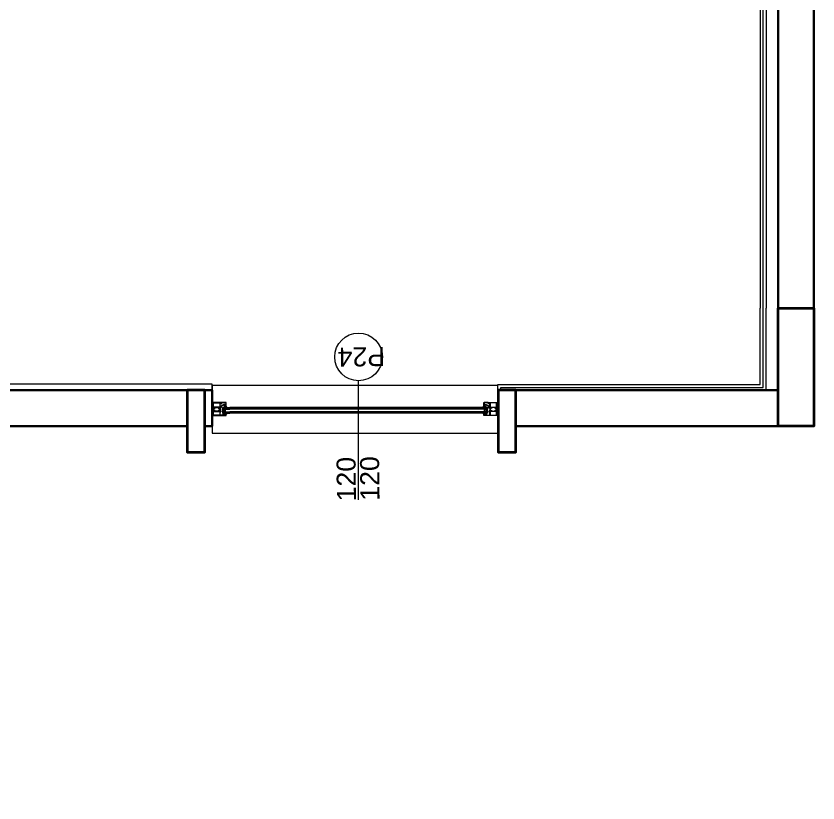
# Model space of a CAD drawing. Header units: centimetres. Extents: x 118932 to 154602, y -32682 to -23521.
# Drawn here: x 140958.4 to 141294.9, y -27236 to -26906 of the extents above; entities that cross this region are included whole.
import ezdxf

# ---------------------------------------------------------------- set-up
doc = ezdxf.new("R2010")
doc.units = ezdxf.units.CM
doc.header["$LTSCALE"] = 50
doc.header["$MEASUREMENT"] = 0
for name, color, linetype, lineweight, true_color in [('GEN_00_BL_Yazı', 7, 'Continuous', 0, 0x4f5250), ('GEN_01_TA_Kolon', 7, 'Continuous', 35, 0xd05d28), ('GEN_02_TF_Pencere', 7, 'Continuous', 9, 0x6093ac), ('GEN_05_ML_Alçıpan', 7, 'Continuous', 18, 0x008b29), ('GEN_05_ML_Alçıpan_giydirme', 7, 'Continuous', 18, 0x7ebab5), ('GEN_05_ML_Mermer', 7, 'Continuous', 9, 0x9d8692), ('KALACAK DUVARLAR', 7, 'Continuous', 30, 0x005387), ('ÖRÜLECEK DUVARLAR', 7, 'Continuous', 30, 0xfaca30)]:
    doc.layers.add(name, color=color, linetype=linetype, lineweight=lineweight, true_color=true_color)
doc.styles.add('ARIAL', font='arial.ttf')

# ---------------------------------------------------------------- blocks, each defined once
blk = doc.blocks.new('LEVEL 0-1_D BLOK_KOLON')
at = {"layer": 'GEN_01_TA_Kolon'}
for points in [[(2486, 34.51), (2501, 34.51), (2501, -14.99), (2486, -14.99)], [(2486, 34.51), (2501, 34.51), (2501, -14.99), (2486, -14.99)], [(2245.5, 0), (2238, 0), (2238, -26.02), (2245.5, -26.02), (2245.5, 0)], [(2376, -26.02), (2376, 0), (2368.5, 0), (2368.5, -26.02), (2376, -26.02)]]:
    blk.add_lwpolyline(points, close=True, dxfattribs=at)
blk = doc.blocks.new('KALACAK DUVALAR LEVEL 0 D BLOK')
at = {"layer": 'KALACAK DUVARLAR'}
blk.add_line((1001.5, 150.38, 0), (1111.5, 150.38, 0), dxfattribs=at)
at = {"layer": 'KALACAK DUVARLAR', "elevation": 0}
for points in [[(863.5, 165.4), (863.5, 139.38), (871, 139.38), (871, 165.4), (753.5, 165.41), (753.5, 868.23), (738.5, 868.23), (738.5, 165.41), (663.5, 165.41), (663.5, 150.39), (738.5, 150.39), (738.5, -7.69), (738.5, 150.39)], [(1001.5, 165.4), (1001.5, 139.38), (994, 139.38), (994, 165.4), (1111.5, 165.4)], [(863.5, 150.38), (753.5, 150.38), (753.5, -7.69), (753.5, 150.39)]]:
    blk.add_lwpolyline(points, dxfattribs=at)
blk = doc.blocks.new('P24_')
at = {"layer": 'GEN_00_BL_Yazı', "transparency": 33554687}
blk.add_lwpolyline([(-1.48, 28), (-1.48, -22)], dxfattribs=at)
blk.add_circle((-1.48, -32), 10, dxfattribs=at)
at = {"layer": 'GEN_02_TF_Pencere'}
for p, q in [((-55.58, -8.39), (-55.53, -8.34)), ((-55.58, -8.89), (-55.58, -8.39)), ((-55.58, -8.44), (52.58, -8.44)), ((-55.58, -8.54), (52.58, -8.54)), ((-55.58, -8.64), (52.58, -8.64)), ((-55.58, -8.74), (52.58, -8.74)), ((-55.58, -8.84), (52.58, -8.84)), ((-55.53, -8.94), (-55.58, -8.89)), ((-55.53, -8.34), (52.58, -8.34)), ((-55.28, -9.12), (-55.13, -8.97)), ((-55.28, -9.96), (-55.28, -9.12)), ((-55.13, -10.11), (-55.28, -9.96)), ((-55.21, -8.94), (52.58, -8.94)), ((-55.13, -8.97), (-54.28, -8.97)), ((-55.13, -9.22), (-55.03, -9.12)), ((-55.13, -9.86), (-55.13, -9.22)), ((-55.03, -9.96), (-55.13, -9.86)), ((-55.03, -9.12), (-54.43, -9.12)), ((-54.43, -9.96), (-55.03, -9.96)), ((-54.43, -9.12), (-54.43, -9.96)), ((-54.28, -8.97), (-54.28, -10.11)), ((55.53, -8.34), (52.58, -8.34)), ((55.58, -8.44), (52.58, -8.44)), ((55.58, -8.54), (52.58, -8.54)), ((55.58, -8.64), (52.58, -8.64)), ((55.58, -8.74), (52.58, -8.74)), ((55.58, -8.84), (52.58, -8.84)), ((55.53, -8.94), (52.58, -8.94)), ((55.13, -8.97), (54.28, -8.97)), ((54.28, -8.97), (54.28, -10.11)), ((55.03, -9.12), (54.43, -9.12)), ((54.43, -9.12), (54.43, -9.96)), ((54.43, -9.96), (55.03, -9.96)), ((55.13, -9.22), (55.03, -9.12)), ((55.03, -9.96), (55.13, -9.86)), ((55.28, -9.12), (55.13, -8.97)), ((55.13, -9.86), (55.13, -9.22)), ((55.13, -10.11), (55.28, -9.96)), ((55.28, -9.96), (55.28, -9.12)), ((55.58, -8.39), (55.53, -8.34)), ((55.53, -8.94), (55.58, -8.89)), ((55.58, -8.89), (55.58, -8.39)), ((-55.58, -10.19), (-55.53, -10.14)), ((-55.58, -10.69), (-55.58, -10.19)), ((-55.58, -10.24), (52.58, -10.24)), ((-55.58, -10.34), (52.58, -10.34)), ((-55.58, -10.44), (52.58, -10.44)), ((-55.58, -10.54), (52.58, -10.54)), ((-55.58, -10.64), (52.58, -10.64)), ((-55.53, -10.74), (-55.58, -10.69)), ((-55.53, -10.74), (52.58, -10.74)), ((-55.21, -10.14), (52.58, -10.14)), ((-54.28, -10.11), (-55.13, -10.11)), ((55.53, -10.14), (52.58, -10.14)), ((55.58, -10.24), (52.58, -10.24)), ((55.58, -10.34), (52.58, -10.34)), ((55.58, -10.44), (52.58, -10.44)), ((55.58, -10.54), (52.58, -10.54)), ((55.58, -10.64), (52.58, -10.64)), ((55.53, -10.74), (52.58, -10.74)), ((54.28, -10.11), (55.13, -10.11)), ((55.58, -10.19), (55.53, -10.14)), ((55.53, -10.74), (55.58, -10.69)), ((55.58, -10.69), (55.58, -10.19))]:
    blk.add_line(p, q, dxfattribs=at)
at = {"layer": 'GEN_02_TF_Pencere', "linetype": 'Continuous', "extrusion": (0, 0, -1)}
for p, q in [((-55.26, -7.96), (-55.26, -8.12)), ((-54.83, -7.94), (-55.23, -7.94)), ((-55.21, -8.19), (-54.98, -8.33)), ((-55.08, -8.14), (-55.04, -8.14)), ((-54.96, -8.31), (-55.07, -8.18)), ((-55.04, -8.14), (-54.73, -8.33)), ((-54.73, -7.66), (-54.89, -7.76)), ((-54.87, -7.82), (-54.83, -7.82)), ((-54.83, -7.82), (-54.83, -7.94)), ((-54.83, -8.14), (-54.79, -8.14)), ((-54.71, -8.31), (-54.82, -8.18)), ((-54.79, -8.14), (-54.48, -8.33)), ((-54.75, -7.91), (-54.75, -7.75)), ((-54.48, -7.66), (-54.73, -7.66)), ((-54.72, -7.73), (-54.49, -7.73)), ((-54.49, -7.94), (-54.72, -7.94)), ((-54.58, -8.14), (-54.43, -8.14)), ((-54.46, -8.31), (-54.57, -8.18)), ((-54.32, -7.76), (-54.48, -7.66)), ((-54.46, -7.75), (-54.46, -7.91)), ((-54.46, -7.75), (-54.46, -7.75)), ((-54.38, -7.94), (-54.38, -7.82)), ((-54.38, -7.82), (-54.34, -7.82)), ((-54.08, -7.94), (-54.38, -7.94)), ((-54.38, -8.17), (-54.34, -8.28)), ((-54.28, -8.23), (-54.31, -8.15)), ((-54.3, -8.07), (-54.3, -8.07)), ((-54.25, -8.33), (-54.14, -8.33)), ((-54.16, -8.26), (-54.23, -8.26)), ((-54.22, -8.03), (-54.09, -8.03)), ((-54.05, -7.85), (-54.05, -7.91)), ((-53.99, -7.85), (-53.99, -7.85)), ((-53.96, -8.27), (-53.74, -8.48)), ((-53.69, -8.44), (-53.87, -8.23)), ((-54.12, -11.14), (-54.3, -11.13)), ((-54.09, -11.26), (-54.08, -11.17)), ((-53.63, -10.79), (-54, -11.28)), ((-53.63, -10.79), (-53.63, -10.79))]:
    blk.add_line(p, q, dxfattribs=at)
at = {"layer": 'GEN_02_TF_Pencere', "linetype": 'Continuous'}
for p, q in [((53.69, -8.44), (53.86, -8.23)), ((53.96, -8.27), (53.74, -8.48)), ((53.99, -7.85), (53.99, -7.85)), ((54.05, -7.85), (54.05, -7.91)), ((54.08, -7.94), (54.38, -7.94)), ((54.22, -8.03), (54.09, -8.03)), ((54.24, -8.33), (54.13, -8.33)), ((54.16, -8.26), (54.23, -8.26)), ((54.28, -8.23), (54.31, -8.15)), ((54.3, -8.07), (54.3, -8.07)), ((54.32, -7.76), (54.48, -7.66)), ((54.38, -7.82), (54.34, -7.82)), ((54.38, -8.17), (54.34, -8.28)), ((54.38, -7.94), (54.38, -7.82)), ((54.58, -8.14), (54.43, -8.14)), ((54.46, -7.75), (54.46, -7.91)), ((54.46, -7.75), (54.46, -7.75)), ((54.46, -8.31), (54.56, -8.18)), ((54.48, -7.66), (54.73, -7.66)), ((54.78, -8.14), (54.48, -8.33)), ((54.72, -7.73), (54.49, -7.73)), ((54.49, -7.94), (54.72, -7.94)), ((54.71, -8.31), (54.81, -8.18)), ((54.73, -7.66), (54.89, -7.76)), ((55.03, -8.14), (54.73, -8.33)), ((54.75, -7.91), (54.75, -7.75)), ((54.83, -8.14), (54.79, -8.14)), ((54.87, -7.82), (54.83, -7.82)), ((54.83, -7.82), (54.83, -7.94)), ((54.83, -7.94), (55.22, -7.94)), ((54.96, -8.31), (55.06, -8.18)), ((55.21, -8.19), (54.98, -8.33)), ((55.08, -8.14), (55.04, -8.14)), ((55.25, -7.96), (55.25, -8.12)), ((53.62, -10.79), (53.99, -11.28)), ((53.62, -10.79), (53.62, -10.79)), ((54.09, -11.26), (54.08, -11.17)), ((54.12, -11.14), (54.3, -11.13))]:
    blk.add_line(p, q, dxfattribs=at)
for points in [[(-59.97, -7.44), (-54.11, -7.44, -0.414214), (-54.08, -7.47), (-54.08, -7.91, -0.414214), (-54.11, -7.94), (-54.31, -7.94, -0.414214), (-54.38, -7.87, -0.414214), (-54.35, -7.84), (-54.27, -7.84, 0.414214), (-54.22, -7.79), (-54.22, -7.65, 0.414214), (-54.27, -7.6), (-54.94, -7.6, 0.414214), (-54.99, -7.65), (-54.99, -7.79, 0.414214), (-54.94, -7.84), (-54.86, -7.84, -0.414214), (-54.83, -7.87, -0.414214), (-54.9, -7.94), (-55.21, -7.94, -0.414214), (-55.26, -7.89), (-55.26, -7.87, -0.414214), (-55.23, -7.84), (-55.16, -7.84, 0.414214), (-55.13, -7.81), (-55.13, -7.6), (-56.48, -7.6, 0.425432), (-56.58, -7.7), (-56.53, -8.92, 0.403083), (-56.5, -8.95), (-56.38, -8.95, -0.414214), (-56.26, -9.07), (-56.26, -9.16, -0.372825), (-56.35, -9.26, -0.45685), (-56.38, -9.23), (-56.38, -9.1, 0.414214), (-56.41, -9.07), (-56.55, -9.07, 0.414214), (-56.58, -9.1), (-56.58, -9.38, 0.361398), (-56.56, -9.41, -0.265514), (-56.53, -9.43), (-56.48, -9.57, -0.548619), (-56.51, -9.61), (-56.75, -9.59, -0.176327), (-56.77, -9.58), (-56.81, -9.54, -0.57735), (-56.8, -9.51), (-56.78, -9.5, 0.267949), (-56.77, -9.49), (-56.71, -9.29), (-56.71, -9.26, 0.569919), (-56.76, -9.25, -0.213422), (-56.78, -9.26), (-57.17, -9.26, 0.414214), (-57.2, -9.29), (-57.2, -9.31, 0.137872), (-57.2, -9.33), (-57.1, -9.48, -0.585524), (-57.12, -9.51), (-57.26, -9.51, -0.261413), (-57.35, -9.46), (-57.44, -9.31, 0.259734), (-57.53, -9.26), (-58.55, -9.26, 0.259734), (-58.64, -9.31), (-58.73, -9.46, -0.261413), (-58.82, -9.51), (-58.96, -9.51, -0.585524), (-58.98, -9.48), (-58.89, -9.33, 0.137872), (-58.88, -9.31), (-58.88, -9.29, 0.414214), (-58.91, -9.26), (-59.3, -9.26, -0.213422), (-59.32, -9.25, 0.569919), (-59.37, -9.26), (-59.37, -9.29), (-59.32, -9.49, 0.267949), (-59.3, -9.5), (-59.29, -9.51, -0.57735), (-59.28, -9.54), (-59.31, -9.58, -0.176327), (-59.33, -9.59), (-59.57, -9.61, -0.548619), (-59.6, -9.57), (-59.55, -9.43, -0.265514), (-59.53, -9.41, 0.361398), (-59.5, -9.38), (-59.5, -9.29, 0.414214), (-59.53, -9.26), (-59.97, -9.26, -0.414214), (-60, -9.23), (-60, -9.01, -0.414214), (-59.85, -8.86), (-59.83, -8.86, -0.414214), (-59.8, -8.89), (-59.8, -8.93, -0.365977), (-59.83, -8.96, 0.37599), (-59.85, -8.99), (-59.85, -9.08, 0.414214), (-59.82, -9.11), (-59.71, -9.11, 0.373325), (-59.68, -9.08, -0.365977), (-59.65, -9.06), (-59.53, -9.06, 0.414214), (-59.5, -9.03), (-59.5, -7.67, 0.414214), (-59.53, -7.64), (-59.65, -7.64, -0.365977), (-59.68, -7.61, 0.374973), (-59.71, -7.59), (-59.82, -7.59, 0.414214), (-59.85, -7.62), (-59.85, -7.71, 0.39063), (-59.83, -7.74, -0.365977), (-59.8, -7.77), (-59.8, -7.81, -0.414214), (-59.83, -7.84), (-59.85, -7.84, -0.414214), (-60, -7.69), (-60, -7.47, -0.414214), (-59.97, -7.44)], [(-59.23, -9.62), (-59.5, -9.81, 0.244698), (-59.51, -9.83), (-59.51, -10.17, 0.244698), (-59.5, -10.19), (-59.23, -10.38, -0.244698), (-59.21, -10.4), (-59.21, -10.45, -0.131652), (-59.22, -10.49), (-59.33, -10.67, 0.131652), (-59.33, -10.68), (-59.33, -10.7, 0.414214), (-59.29, -10.74), (-58.95, -10.74, 0.414214), (-58.91, -10.7), (-58.91, -10.68, 0.131652), (-58.91, -10.67), (-59.01, -10.49, -0.131652), (-59.02, -10.45), (-59.02, -10.3, 0.244698), (-59.03, -10.28), (-59.31, -10.09, -0.244698), (-59.32, -10.07), (-59.32, -9.92, -0.244698), (-59.31, -9.91), (-59.03, -9.71, 0.244698), (-59.02, -9.7), (-59.02, -9.55, -0.131652), (-59.01, -9.51), (-58.91, -9.33, 0.131652), (-58.91, -9.32), (-58.91, -9.3, 0.414214), (-58.95, -9.26), (-59.29, -9.26, 0.414214), (-59.33, -9.3), (-59.33, -9.32, 0.131652), (-59.33, -9.33), (-59.22, -9.51, -0.131652), (-59.21, -9.55), (-59.21, -9.59, -0.244698), (-59.23, -9.62)], [(-56.57, -10.17), (-56.57, -9.83, 0.244698), (-56.58, -9.81), (-56.85, -9.62, -0.244698), (-56.86, -9.59), (-56.86, -9.55, -0.131652), (-56.85, -9.51), (-56.75, -9.33, 0.131652), (-56.75, -9.32), (-56.75, -9.3, 0.414214), (-56.79, -9.26), (-57.13, -9.26, 0.414214), (-57.17, -9.3), (-57.17, -9.32, 0.131652), (-57.17, -9.33), (-57.07, -9.51, -0.131652), (-57.05, -9.55), (-57.05, -9.7, 0.244698), (-57.05, -9.71), (-56.77, -9.91, -0.244698), (-56.76, -9.92), (-56.76, -10.07, -0.244698), (-56.77, -10.09), (-57.05, -10.28, 0.244698), (-57.05, -10.3), (-57.05, -10.45, -0.131652), (-57.07, -10.49), (-57.17, -10.67, 0.131652), (-57.17, -10.68), (-57.17, -10.7, 0.414214), (-57.13, -10.74), (-56.79, -10.74, 0.414214), (-56.75, -10.7), (-56.75, -10.68, 0.131652), (-56.75, -10.67), (-56.85, -10.49, -0.131652), (-56.86, -10.45), (-56.86, -10.4, -0.244698), (-56.85, -10.38), (-56.58, -10.19), (-56.57, -10.17)], [(-56.11, -12.94), (-59.97, -12.94, -0.414214), (-60, -12.91), (-60, -12.69, -0.414214), (-59.85, -12.54), (-59.83, -12.54, -0.414214), (-59.8, -12.57), (-59.8, -12.61, -0.366034), (-59.83, -12.64, 0.365977), (-59.85, -12.67), (-59.85, -12.76, 0.414214), (-59.82, -12.79), (-59.71, -12.79, 0.365977), (-59.68, -12.76, -0.365977), (-59.65, -12.74), (-59.53, -12.74, 0.414214), (-59.5, -12.71), (-59.5, -11.87), (-59.47, -11.84), (-59.5, -11.81), (-59.5, -10.97, 0.414214), (-59.53, -10.94), (-59.65, -10.94, -0.365977), (-59.68, -10.91, 0.365977), (-59.71, -10.89), (-59.82, -10.89, 0.414214), (-59.85, -10.92), (-59.85, -11.01, 0.365977), (-59.83, -11.04, -0.366034), (-59.8, -11.07), (-59.8, -11.11, -0.414214), (-59.83, -11.14), (-59.85, -11.14, -0.414214), (-60, -10.99), (-60, -10.82, -0.414222), (-59.92, -10.74), (-59.85, -10.74, 0.414214), (-59.82, -10.71), (-59.82, -10.69, -0.372825), (-59.74, -10.59, -0.45685), (-59.7, -10.62), (-59.7, -10.71, 0.414214), (-59.67, -10.74), (-59.53, -10.74, 0.414214), (-59.5, -10.71), (-59.5, -10.62, 0.361398), (-59.53, -10.59, -0.265514), (-59.55, -10.57), (-59.6, -10.43, -0.548619), (-59.57, -10.39), (-59.33, -10.41, -0.176327), (-59.31, -10.42), (-59.28, -10.45, -0.57735), (-59.29, -10.49), (-59.3, -10.49, 0.267949), (-59.32, -10.51), (-59.37, -10.71), (-59.37, -10.74, 0.569919), (-59.32, -10.75, -0.213422), (-59.3, -10.74), (-58.91, -10.74, 0.414214), (-58.88, -10.71), (-58.88, -10.69, 0.137872), (-58.89, -10.67), (-58.98, -10.52, -0.585524), (-58.96, -10.49), (-58.82, -10.49, -0.261413), (-58.73, -10.54), (-58.64, -10.69, 0.259734), (-58.55, -10.74), (-57.53, -10.74, 0.259734), (-57.44, -10.69), (-57.35, -10.54, -0.261413), (-57.26, -10.49), (-57.12, -10.49, -0.585524), (-57.1, -10.52), (-57.2, -10.67, 0.137872), (-57.2, -10.69), (-57.2, -10.71, 0.414214), (-57.17, -10.74), (-56.78, -10.74, -0.213422), (-56.76, -10.75, 0.569919), (-56.71, -10.74), (-56.71, -10.71), (-56.77, -10.51, 0.267949), (-56.78, -10.49), (-56.8, -10.49, -0.57735), (-56.81, -10.45), (-56.77, -10.42, -0.176327), (-56.75, -10.41), (-56.51, -10.39, -0.548619), (-56.48, -10.43), (-56.53, -10.57, -0.265514), (-56.56, -10.59, 0.361398), (-56.58, -10.62), (-56.58, -10.71, 0.414214), (-56.55, -10.74), (-56.41, -10.74, 0.414214), (-56.38, -10.71), (-56.38, -10.62, -0.45685), (-56.35, -10.59, -0.372825), (-56.26, -10.69), (-56.26, -10.71, 0.414214), (-56.23, -10.74), (-56.16, -10.74, -0.414214), (-56.08, -10.82), (-56.08, -10.99, -0.414214), (-56.23, -11.14), (-56.25, -11.14, -0.414214), (-56.28, -11.11), (-56.28, -11.07, -0.366034), (-56.26, -11.04, 0.365977), (-56.23, -11.01), (-56.23, -10.92, 0.414214), (-56.26, -10.89), (-56.37, -10.89, 0.365977), (-56.4, -10.91, -0.365977), (-56.43, -10.94), (-56.55, -10.94, 0.414214), (-56.58, -10.97), (-56.58, -11.81), (-56.61, -11.84), (-56.58, -11.87), (-56.58, -12.71, 0.414214), (-56.55, -12.74), (-56.43, -12.74, -0.365977), (-56.4, -12.76, 0.365977), (-56.37, -12.79), (-56.26, -12.79, 0.414214), (-56.23, -12.76), (-56.23, -12.67, 0.365977), (-56.26, -12.64, -0.366034), (-56.28, -12.61), (-56.28, -12.57, -0.414214), (-56.25, -12.54), (-56.23, -12.54, -0.414214), (-56.08, -12.69), (-56.08, -12.91, -0.414214), (-56.11, -12.94)], [(-54.11, -12.94), (-56.03, -12.94, -0.414213), (-56.06, -12.91), (-56.06, -12.85, -0.414213), (-56.03, -12.82), (-56.01, -12.82), (-56.01, -12.52), (-56.28, -12.52), (-56.3, -12.55, -0.414213), (-56.34, -12.56), (-56.51, -12.47, -0.767327), (-56.5, -12.4), (-55.99, -12.4, -0.414213), (-55.89, -12.5), (-55.89, -12.77, 0.414213), (-55.84, -12.82), (-54.25, -12.82, 0.414213), (-54.2, -12.77), (-54.2, -12.08, 0.414213), (-54.3, -11.98), (-55.11, -11.98, -0.206043), (-55.34, -11.88, 0.159514), (-55.78, -11.64, -0.197358), (-55.98, -11.51), (-56.09, -11.36, 0.244575), (-56.24, -11.28), (-56.52, -11.28, -0.767327), (-56.54, -11.18), (-56.35, -11.06, -0.577351), (-56.3, -11.09), (-56.3, -11.16), (-56.24, -11.16, -0.244575), (-55.99, -11.29), (-55.88, -11.44, 0.197358), (-55.76, -11.52, -0.159514), (-55.25, -11.8, 0.206043), (-55.11, -11.86), (-54.91, -11.86, 0.414206), (-54.88, -11.83), (-54.88, -11.79, -0.414207), (-54.85, -11.76), (-54.81, -11.76, -0.414197), (-54.78, -11.79), (-54.78, -11.81, 0.414213), (-54.73, -11.86), (-54.3, -11.86, 0.414213), (-54.2, -11.76), (-54.2, -11.31, 0.414213), (-54.25, -11.26), (-54.3, -11.26, 0.127549), (-54.34, -11.27, -0.098841), (-54.75, -11.4, 0.366972), (-54.78, -11.43, -0.399303), (-54.81, -11.46), (-54.85, -11.46, -0.414213), (-54.88, -11.43), (-54.88, -11.34, -0.400156), (-54.83, -11.29, 0.114883), (-54.4, -11.16, -0.126996), (-54.3, -11.14), (-54.11, -11.14, -0.414213), (-54.08, -11.17), (-54.08, -12.91, -0.414213), (-54.11, -12.94)]]:
    blk.add_lwpolyline(points, format="xyb", close=True, dxfattribs=at)
for points in [[(-56.74, -7.6), (-59.34, -7.6), (-59.34, -9.09), (-56.74, -9.09), (-56.74, -7.6)], [(-59.34, -12.78), (-56.74, -12.78), (-56.74, -10.91), (-59.34, -10.91), (-59.34, -12.78)]]:
    blk.add_lwpolyline(points, close=True, dxfattribs=at)
at = {"layer": 'GEN_02_TF_Pencere'}
for points in [[(-55.58, -10.14), (-55.21, -10.14), (-55.36, -9.99), (-55.36, -9.09), (-55.21, -8.94), (-55.58, -8.94), (-55.58, -10.14)], [(55.58, -10.14), (55.2, -10.14), (55.35, -9.99), (55.35, -9.09), (55.2, -8.94), (55.58, -8.94), (55.58, -10.14)]]:
    blk.add_lwpolyline(points, close=True, dxfattribs=at)
at = {"layer": 'GEN_02_TF_Pencere', "linetype": 'Continuous', "extrusion": (0, 0, -1)}
for points in [[(-59.97, -7.44), (-54.11, -7.44, -0.414214), (-54.08, -7.47), (-54.08, -7.91, -0.414214), (-54.11, -7.94), (-54.31, -7.94, -0.414214), (-54.38, -7.87, -0.414214), (-54.35, -7.84), (-54.27, -7.84, 0.414214), (-54.22, -7.79), (-54.22, -7.65, 0.414214), (-54.27, -7.6), (-54.94, -7.6, 0.414214), (-54.99, -7.65), (-54.99, -7.79, 0.414214), (-54.94, -7.84), (-54.86, -7.84, -0.414214), (-54.83, -7.87, -0.414214), (-54.9, -7.94), (-55.21, -7.94, -0.414214), (-55.26, -7.89), (-55.26, -7.87, -0.414214), (-55.23, -7.84), (-55.16, -7.84, 0.414214), (-55.13, -7.81), (-55.13, -7.6), (-56.47, -7.6, 0.425432), (-56.57, -7.7), (-56.53, -8.92, 0.403083), (-56.5, -8.95), (-56.38, -8.95, -0.414214), (-56.26, -9.07), (-56.26, -9.16, -0.372825), (-56.34, -9.26, -0.45685), (-56.38, -9.23), (-56.38, -9.1, 0.414214), (-56.41, -9.07), (-56.55, -9.07, 0.414214), (-56.58, -9.1), (-56.58, -9.38, 0.361398), (-56.55, -9.41, -0.265514), (-56.53, -9.43), (-56.48, -9.57, -0.548619), (-56.51, -9.61), (-56.75, -9.59, -0.176327), (-56.77, -9.58), (-56.8, -9.54, -0.57735), (-56.79, -9.51), (-56.78, -9.5, 0.267949), (-56.76, -9.49), (-56.71, -9.29), (-56.71, -9.26, 0.569919), (-56.76, -9.25, -0.213422), (-56.78, -9.26), (-57.17, -9.26, 0.414214), (-57.2, -9.29), (-57.2, -9.31, 0.137872), (-57.19, -9.33), (-57.1, -9.48, -0.585524), (-57.12, -9.51), (-57.26, -9.51, -0.261413), (-57.35, -9.46), (-57.44, -9.31, 0.259734), (-57.53, -9.26), (-58.55, -9.26, 0.259734), (-58.64, -9.31), (-58.73, -9.46, -0.261413), (-58.82, -9.51), (-58.96, -9.51, -0.585524), (-58.98, -9.48), (-58.88, -9.33, 0.137872), (-58.88, -9.31), (-58.88, -9.29, 0.414214), (-58.91, -9.26), (-59.3, -9.26, -0.213422), (-59.32, -9.25, 0.569919), (-59.37, -9.26), (-59.37, -9.29), (-59.31, -9.49, 0.267949), (-59.3, -9.5), (-59.28, -9.51, -0.57735), (-59.27, -9.54), (-59.31, -9.58, -0.176327), (-59.33, -9.59), (-59.57, -9.61, -0.548619), (-59.6, -9.57), (-59.55, -9.43, -0.265514), (-59.52, -9.41, 0.361398), (-59.5, -9.38), (-59.5, -9.29, 0.414214), (-59.53, -9.26), (-59.97, -9.26, -0.414214), (-60, -9.23), (-60, -9.01, -0.414214), (-59.85, -8.86), (-59.83, -8.86, -0.414214), (-59.8, -8.89), (-59.8, -8.93, -0.365977), (-59.82, -8.96, 0.37599), (-59.85, -8.99), (-59.85, -9.08, 0.414214), (-59.82, -9.11), (-59.71, -9.11, 0.373325), (-59.68, -9.08, -0.365977), (-59.65, -9.06), (-59.53, -9.06, 0.414214), (-59.5, -9.03), (-59.5, -7.67, 0.414214), (-59.53, -7.64), (-59.65, -7.64, -0.365977), (-59.68, -7.61, 0.374973), (-59.71, -7.59), (-59.82, -7.59, 0.414214), (-59.85, -7.62), (-59.85, -7.71, 0.39063), (-59.82, -7.74, -0.365977), (-59.8, -7.77), (-59.8, -7.81, -0.414214), (-59.83, -7.84), (-59.85, -7.84, -0.414214), (-60, -7.69), (-60, -7.47, -0.414214), (-59.97, -7.44)], [(-56.57, -10.17), (-56.57, -9.83, 0.244698), (-56.58, -9.81), (-56.85, -9.62, -0.244698), (-56.86, -9.59), (-56.86, -9.55, -0.131652), (-56.85, -9.51), (-56.75, -9.33, 0.131652), (-56.75, -9.32), (-56.75, -9.3, 0.414214), (-56.79, -9.26), (-57.13, -9.26, 0.414214), (-57.17, -9.3), (-57.17, -9.32, 0.131652), (-57.16, -9.33), (-57.06, -9.51, -0.131652), (-57.05, -9.55), (-57.05, -9.7, 0.244698), (-57.04, -9.71), (-56.77, -9.91, -0.244698), (-56.76, -9.92), (-56.76, -10.07, -0.244698), (-56.77, -10.09), (-57.04, -10.28, 0.244698), (-57.05, -10.3), (-57.05, -10.45, -0.131652), (-57.06, -10.49), (-57.16, -10.67, 0.131652), (-57.17, -10.68), (-57.17, -10.7, 0.414214), (-57.13, -10.74), (-56.79, -10.74, 0.414214), (-56.75, -10.7), (-56.75, -10.68, 0.131652), (-56.75, -10.67), (-56.85, -10.49, -0.131652), (-56.86, -10.45), (-56.86, -10.4, -0.244698), (-56.85, -10.38), (-56.58, -10.19), (-56.57, -10.17)], [(-59.22, -9.62), (-59.5, -9.81, 0.244698), (-59.51, -9.83), (-59.51, -10.17, 0.244698), (-59.5, -10.19), (-59.22, -10.38, -0.244698), (-59.21, -10.4), (-59.21, -10.45, -0.131652), (-59.22, -10.49), (-59.32, -10.67, 0.131652), (-59.33, -10.68), (-59.33, -10.7, 0.414214), (-59.29, -10.74), (-58.95, -10.74, 0.414214), (-58.91, -10.7), (-58.91, -10.68, 0.131652), (-58.91, -10.67), (-59.01, -10.49, -0.131652), (-59.02, -10.45), (-59.02, -10.3, 0.244698), (-59.03, -10.28), (-59.31, -10.09, -0.244698), (-59.32, -10.07), (-59.32, -9.92, -0.244698), (-59.31, -9.91), (-59.03, -9.71, 0.244698), (-59.02, -9.7), (-59.02, -9.55, -0.131652), (-59.01, -9.51), (-58.91, -9.33, 0.131652), (-58.91, -9.32), (-58.91, -9.3, 0.414214), (-58.95, -9.26), (-59.29, -9.26, 0.414214), (-59.33, -9.3), (-59.33, -9.32, 0.131652), (-59.32, -9.33), (-59.22, -9.51, -0.131652), (-59.21, -9.55), (-59.21, -9.59, -0.244698), (-59.22, -9.62)], [(-54.11, -12.94), (-56.03, -12.94, -0.414213), (-56.06, -12.91), (-56.06, -12.85, -0.414213), (-56.03, -12.82), (-56.01, -12.82), (-56.01, -12.52), (-56.28, -12.52), (-56.3, -12.55, -0.414213), (-56.34, -12.56), (-56.51, -12.47, -0.767327), (-56.49, -12.4), (-55.99, -12.4, -0.414213), (-55.89, -12.5), (-55.89, -12.77, 0.414213), (-55.84, -12.82), (-54.25, -12.82, 0.414213), (-54.2, -12.77), (-54.2, -12.08, 0.414213), (-54.3, -11.98), (-55.1, -11.98, -0.206043), (-55.34, -11.88, 0.159514), (-55.77, -11.64, -0.197358), (-55.98, -11.51), (-56.09, -11.36, 0.244575), (-56.23, -11.28), (-56.51, -11.28, -0.767327), (-56.54, -11.18), (-56.34, -11.06, -0.577351), (-56.3, -11.09), (-56.3, -11.16), (-56.23, -11.16, -0.244575), (-55.99, -11.29), (-55.88, -11.44, 0.197358), (-55.75, -11.52, -0.159514), (-55.25, -11.8, 0.206043), (-55.1, -11.86), (-54.91, -11.86, 0.414206), (-54.88, -11.83), (-54.88, -11.79, -0.414207), (-54.85, -11.76), (-54.81, -11.76, -0.414197), (-54.78, -11.79), (-54.78, -11.81, 0.414213), (-54.73, -11.86), (-54.3, -11.86, 0.414213), (-54.2, -11.76), (-54.2, -11.31, 0.414213), (-54.25, -11.26), (-54.3, -11.26, 0.127549), (-54.33, -11.27, -0.098841), (-54.75, -11.4, 0.366972), (-54.78, -11.43, -0.399303), (-54.81, -11.46), (-54.85, -11.46, -0.414213), (-54.88, -11.43), (-54.88, -11.34, -0.400156), (-54.83, -11.29, 0.114883), (-54.39, -11.16, -0.126996), (-54.3, -11.14), (-54.11, -11.14, -0.414213), (-54.08, -11.17), (-54.08, -12.91, -0.414213), (-54.11, -12.94)], [(-56.11, -12.94), (-59.97, -12.94, -0.414214), (-60, -12.91), (-60, -12.69, -0.414214), (-59.85, -12.54), (-59.83, -12.54, -0.414214), (-59.8, -12.57), (-59.8, -12.61, -0.366034), (-59.82, -12.64, 0.365977), (-59.85, -12.67), (-59.85, -12.76, 0.414214), (-59.82, -12.79), (-59.71, -12.79, 0.365977), (-59.68, -12.76, -0.365977), (-59.65, -12.74), (-59.53, -12.74, 0.414214), (-59.5, -12.71), (-59.5, -11.87), (-59.47, -11.84), (-59.5, -11.81), (-59.5, -10.97, 0.414214), (-59.53, -10.94), (-59.65, -10.94, -0.365977), (-59.68, -10.91, 0.365977), (-59.71, -10.89), (-59.82, -10.89, 0.414214), (-59.85, -10.92), (-59.85, -11.01, 0.365977), (-59.82, -11.04, -0.366034), (-59.8, -11.07), (-59.8, -11.11, -0.414214), (-59.83, -11.14), (-59.85, -11.14, -0.414214), (-60, -10.99), (-60, -10.82, -0.414222), (-59.92, -10.74), (-59.85, -10.74, 0.414214), (-59.82, -10.71), (-59.82, -10.69, -0.372825), (-59.73, -10.59, -0.45685), (-59.7, -10.62), (-59.7, -10.71, 0.414214), (-59.67, -10.74), (-59.53, -10.74, 0.414214), (-59.5, -10.71), (-59.5, -10.62, 0.361398), (-59.52, -10.59, -0.265514), (-59.55, -10.57), (-59.6, -10.43, -0.548619), (-59.57, -10.39), (-59.33, -10.41, -0.176327), (-59.31, -10.42), (-59.27, -10.45, -0.57735), (-59.28, -10.49), (-59.3, -10.49, 0.267949), (-59.31, -10.51), (-59.37, -10.71), (-59.37, -10.74, 0.569919), (-59.32, -10.75, -0.213422), (-59.3, -10.74), (-58.91, -10.74, 0.414214), (-58.88, -10.71), (-58.88, -10.69, 0.137872), (-58.88, -10.67), (-58.98, -10.52, -0.585524), (-58.96, -10.49), (-58.82, -10.49, -0.261413), (-58.73, -10.54), (-58.64, -10.69, 0.259734), (-58.55, -10.74), (-57.53, -10.74, 0.259734), (-57.44, -10.69), (-57.35, -10.54, -0.261413), (-57.26, -10.49), (-57.12, -10.49, -0.585524), (-57.1, -10.52), (-57.19, -10.67, 0.137872), (-57.2, -10.69), (-57.2, -10.71, 0.414214), (-57.17, -10.74), (-56.78, -10.74, -0.213422), (-56.76, -10.75, 0.569919), (-56.71, -10.74), (-56.71, -10.71), (-56.76, -10.51, 0.267949), (-56.78, -10.49), (-56.79, -10.49, -0.57735), (-56.8, -10.45), (-56.77, -10.42, -0.176327), (-56.75, -10.41), (-56.51, -10.39, -0.548619), (-56.48, -10.43), (-56.53, -10.57, -0.265514), (-56.55, -10.59, 0.361398), (-56.58, -10.62), (-56.58, -10.71, 0.414214), (-56.55, -10.74), (-56.41, -10.74, 0.414214), (-56.38, -10.71), (-56.38, -10.62, -0.45685), (-56.34, -10.59, -0.372825), (-56.26, -10.69), (-56.26, -10.71, 0.414214), (-56.23, -10.74), (-56.16, -10.74, -0.414214), (-56.08, -10.82), (-56.08, -10.99, -0.414214), (-56.23, -11.14), (-56.25, -11.14, -0.414214), (-56.28, -11.11), (-56.28, -11.07, -0.366034), (-56.25, -11.04, 0.365977), (-56.23, -11.01), (-56.23, -10.92, 0.414214), (-56.26, -10.89), (-56.37, -10.89, 0.365977), (-56.4, -10.91, -0.365977), (-56.43, -10.94), (-56.55, -10.94, 0.414214), (-56.58, -10.97), (-56.58, -11.81), (-56.61, -11.84), (-56.58, -11.87), (-56.58, -12.71, 0.414214), (-56.55, -12.74), (-56.43, -12.74, -0.365977), (-56.4, -12.76, 0.365977), (-56.37, -12.79), (-56.26, -12.79, 0.414214), (-56.23, -12.76), (-56.23, -12.67, 0.365977), (-56.25, -12.64, -0.366034), (-56.28, -12.61), (-56.28, -12.57, -0.414214), (-56.25, -12.54), (-56.23, -12.54, -0.414214), (-56.08, -12.69), (-56.08, -12.91, -0.414214), (-56.11, -12.94)]]:
    blk.add_lwpolyline(points, format="xyb", close=True, dxfattribs=at)
for points in [[(-56.74, -7.6), (-59.34, -7.6), (-59.34, -9.09), (-56.74, -9.09), (-56.74, -7.6)], [(-59.34, -12.78), (-56.74, -12.78), (-56.74, -10.91), (-59.34, -10.91), (-59.34, -12.78)]]:
    blk.add_lwpolyline(points, close=True, dxfattribs=at)
for centre, major_axis, ratio, start_param, end_param in [((-55.23, -7.96), (0.03, 0), 0.881548, 3.141592, 4.71239), ((-55.16, -8.12), (-0.1, 0), 0.881548, -0.960778, 0), ((-55.08, -8.16), (0.02, 0), 0.881548, 1.454902, 4.712389), ((-55.07, -8.19), (0.01, 0), 0.881548, 4.596502, 5.671923), ((-55.04, -8.15), (-0.01, 0), 0.881548, 1.570794, 2.180812), ((-54.97, -8.32), (0.015, 0), 0.881548, -0.611272, 2.180814), ((-54.87, -7.79), (0.04, 0), 0.881548, 1.570797, 4.088726), ((-54.83, -8.16), (0.02, 0), 0.881548, 1.454902, 4.712389), ((-54.82, -8.19), (0.01, 0), 0.881548, 4.596502, 5.671923), ((-54.79, -8.15), (-0.01, 0), 0.881548, 1.570794, 2.180812), ((-54.72, -7.75), (0.03, 0), 0.881548, 3.141592, 4.71239), ((-54.72, -7.91), (-0.03, 0), 0.881548, 4.712388, 6.283186), ((-54.72, -8.32), (-0.015, 0), 0.881548, 2.53012, 5.322406), ((-54.58, -8.16), (0.02, 0), 0.881548, 1.454902, 4.712389), ((-54.57, -8.19), (0.01, 0), 0.881548, 4.596502, 5.671923), ((-54.49, -7.75), (0.03, 0), 0.881548, 4.712388, 6.283186), ((-54.49, -7.91), (-0.03, 0), 0.881548, 3.141592, 4.71239), ((-54.47, -8.32), (0.015, 0), 0.881548, -0.611272, 2.180814), ((-54.43, -8.19), (0.05, 0), 0.881548, -1.570796, -0.352086), ((-54.34, -7.79), (-0.04, 0), 0.881548, 2.194458, 4.712387), ((-54.25, -8.25), (0.1, 0), 0.881548, 1.570796, 2.789507), ((-54.22, -8.12), (-0.1, 0), 0.881548, -0.352086, 0.609357), ((-54.22, -8.12), (-0.1, 0), 0.881548, 0.609354, 1.570797), ((-54.23, -8.21), (0.05, 0), 0.881548, 1.570796, 2.789507), ((-54.16, -8.21), (-0.05, 0), 0.881548, 3.714945, 4.712391), ((-54.14, -8.25), (0.1, 0), 0.881548, 0.433927, 1.570797), ((-54, -8.3), (-0.14, 0), 0.881548, 0.573351, 1.194096), ((-54.09, -8.08), (-0.05, 0), 0.881548, 1.570795, 2.942487), ((-54.08, -7.91), (0.03, 0), 0.881548, -0.000001, 1.570797), ((-54.02, -7.85), (-0.03, 0), 0.881548, 0, 2.964786), ((-54.07, -8.15), (-0.05, 0), 0.881548, 2.816668, 4.335689), ((-53.46, -7.97), (-0.59, 0), 0.881548, -0.324924, -0.199106), ((-54, -8.3), (0.05, 0), 0.881548, 3.57552, 5.530262), ((-49.7, -7.33), (-4.34, 0), 0.881548, -0.190542, -0.136677), ((-53.46, -7.97), (-0.5, 0), 0.881548, -0.628332, -0.190544), ((-53.72, -8.46), (0.0344, 0), 0.881548, -0.613462, 2.341422), ((53.67, -10.77), (0.05, 0), 0.716531, 2.643586, 5.218855), ((54.35, -9.9), (1.35, 0), 0.716531, 1.062933, 2.077261), ((54.04, -11.26), (0.05, 0), 0.716531, -0.057478, 2.643585), ((54.12, -11.17), (-0.04, 0), 0.716531, -0.057477, 1.513321), ((54.31, -11.27), (-0.2, 0), 0.716531, 1.513318, 1.812654), ((54.5, -10.72), (-0.589, 0), 0.716531, 4.632733, 4.954247), ((54.53, -11), (0.2, 0), 0.716531, 1.257602, 1.49114), ((54.36, -10.63), (0.75, 0), 0.716531, 0.298857, 1.257602), ((55.03, -10.77), (-0.05, 0), 0.716531, 1.062932, 3.44045)]:
    blk.add_ellipse(centre, major_axis=major_axis, ratio=ratio, start_param=start_param, end_param=end_param, dxfattribs=at)
at = {"layer": 'GEN_02_TF_Pencere', "linetype": 'Continuous'}
for centre, major_axis, ratio, start_param, end_param in [((53.71, -8.46), (-0.0344, 0), 0.881548, -0.613462, 2.341422), ((53.46, -7.97), (0.5, 0), 0.881548, -0.628332, -0.190544), ((49.69, -7.33), (4.34, 0), 0.881548, -0.190542, -0.136677), ((54, -8.3), (-0.05, 0), 0.881548, 3.57552, 5.530262), ((54.02, -7.85), (0.03, 0), 0.881548, 0, 2.964786), ((54.07, -8.15), (0.05, 0), 0.881548, 2.816668, 4.335689), ((53.46, -7.97), (0.59, 0), 0.881548, -0.324924, -0.199106), ((54.09, -8.08), (0.05, 0), 0.881548, 1.570795, 2.942487), ((54.13, -8.25), (-0.1, 0), 0.881548, 0.433927, 1.570797), ((54.08, -7.91), (-0.03, 0), 0.881548, -0.000001, 1.570797), ((54, -8.3), (0.14, 0), 0.881548, 0.573351, 1.194096), ((54.16, -8.21), (0.05, 0), 0.881548, 3.714945, 4.712391), ((54.22, -8.12), (0.1, 0), 0.881548, 0.609354, 1.570797), ((54.23, -8.21), (-0.05, 0), 0.881548, 1.570796, 2.789507), ((54.24, -8.25), (-0.1, 0), 0.881548, 1.570796, 2.789507), ((54.34, -7.79), (0.04, 0), 0.881548, 2.194458, 4.712387), ((54.22, -8.12), (0.1, 0), 0.881548, -0.352086, 0.609357), ((54.43, -8.19), (-0.05, 0), 0.881548, -1.570796, -0.352086), ((54.47, -8.32), (-0.015, 0), 0.881548, -0.611272, 2.180814), ((54.49, -7.75), (-0.03, 0), 0.881548, 4.712388, 6.283186), ((54.49, -7.91), (0.03, 0), 0.881548, 3.141592, 4.71239), ((54.57, -8.19), (-0.01, 0), 0.881548, 4.596502, 5.671923), ((54.58, -8.16), (-0.02, 0), 0.881548, 1.454902, 4.712389), ((54.72, -8.32), (0.015, 0), 0.881548, 2.53012, 5.322406), ((54.72, -7.75), (-0.03, 0), 0.881548, 3.141592, 4.71239), ((54.72, -7.91), (0.03, 0), 0.881548, 4.712388, 6.283186), ((54.79, -8.15), (0.01, 0), 0.881548, 1.570794, 2.180812), ((54.82, -8.19), (-0.01, 0), 0.881548, 4.596502, 5.671923), ((54.83, -8.16), (-0.02, 0), 0.881548, 1.454902, 4.712389), ((54.87, -7.79), (-0.04, 0), 0.881548, 1.570797, 4.088726), ((54.97, -8.32), (-0.015, 0), 0.881548, -0.611272, 2.180814), ((55.04, -8.15), (0.01, 0), 0.881548, 1.570794, 2.180812), ((55.07, -8.19), (-0.01, 0), 0.881548, 4.596502, 5.671923), ((55.08, -8.16), (-0.02, 0), 0.881548, 1.454902, 4.712389), ((55.15, -8.12), (0.1, 0), 0.881548, -0.960778, 0), ((55.22, -7.96), (-0.03, 0), 0.881548, 3.141592, 4.71239), ((-55.03, -10.77), (0.05, 0), 0.716531, 1.062932, 3.44045), ((-54.36, -10.63), (-0.75, 0), 0.716531, 0.298857, 1.257602), ((-54.35, -9.9), (-1.35, 0), 0.716531, 1.062933, 2.077261), ((-54.53, -11), (-0.2, 0), 0.716531, 1.257602, 1.49114), ((-54.5, -10.72), (0.589, 0), 0.716531, 4.632733, 4.954247), ((-54.31, -11.27), (0.2, 0), 0.716531, 1.513318, 1.812654), ((-54.12, -11.17), (0.04, 0), 0.716531, -0.057477, 1.513321), ((-54.04, -11.26), (-0.05, 0), 0.716531, -0.057478, 2.643585), ((-53.67, -10.77), (-0.05, 0), 0.716531, 2.643586, 5.218855)]:
    blk.add_ellipse(centre, major_axis=major_axis, ratio=ratio, start_param=start_param, end_param=end_param, dxfattribs=at)
at = {"layer": 'GEN_05_ML_Mermer'}
blk.add_lwpolyline([(-60, 0), (-60, -20), (60, -20), (60, 0)], close=True, dxfattribs=at)
at = {"layer": 'GEN_00_BL_Yazı', "transparency": 33554687, "char_height": 8, "style": 'ARIAL'}
for s, insert, attachment_point, rotation in [('\\A1;120', (-2.31, 28.35), 1, 270.6527), ('\\A1;120', (7.57, 28.63), 1, 270.6527), ('\\A1;P24', (7.31, -35.92), 9, 0.6527)]:
    blk.add_mtext_dynamic_manual_height_columns(s, width=2361.7931, gutter_width=1250, heights=[258.53], dxfattribs=dict(at, insert=insert, attachment_point=attachment_point, rotation=rotation))
blk = doc.blocks.new('dograma level 0 d blok')
at = {"layer": 'GEN_05_ML_Alçıpan', "rotation": 180}
blk.add_blockref('P24_', (1120.46, 149.33, 0), dxfattribs=at)
blk = doc.blocks.new('ORULECEK DUVARLEVEL 2 D DBLOK')
at = {"layer": 'ÖRÜLECEK DUVARLAR', "elevation": 0}
for points in [[(1298, 341.3), (1313, 341.3), (1313, 199.89), (1298, 199.89)], [(1057.5, 165.39), (1060.5, 165.39), (1060.5, 150.36), (1057.5, 150.36)]]:
    blk.add_lwpolyline(points, close=True, dxfattribs=at)
blk = doc.blocks.new('level 1 d blok duvarlar')
at = {"layer": 'GEN_05_ML_Alçıpan_giydirme', "elevation": 0}
for points in [[(3032.45, -1739.6), (3032.45, -1746.1), (3057.45, -1746.1), (3057.45, -1147.11), (2880.83, -1147.11), (2880.83, -1084.58), (2453.66, -1084.58), (2453.66, -1114.58), (2712.66, -1114.58), (2712.66, -1882.51)], [(2713.91, -1882.51), (2713.91, -1113.33), (2453.66, -1113.33), (2453.66, -1085.83), (2879.58, -1085.83), (2879.58, -1148.36), (3056.2, -1148.36), (3056.2, -1744.85), (3033.7, -1744.85), (3033.7, -1739.6)], [(3034.95, -1739.6), (3034.95, -1743.6), (3054.95, -1743.6), (3054.95, -1149.61), (2878.33, -1149.61), (2878.33, -1087.08), (2453.66, -1087.08), (2453.66, -1112.08), (2715.16, -1112.08), (2715.16, -1882.51)], [(2482.66, -1917.02), (2482.66, -1914.52), (2369.62, -1914.52), (2369.66, -1211.69), (2347.16, -1211.69), (2347.16, -1214.19), (2367.16, -1214.19), (2367.12, -1917.02), (2480.16, -1917.02), (2480.16, -1917.02)], [(2602.66, -1917.04), (2602.66, -1914.54), (2712.66, -1914.54), (2712.66, -1882.51)], [(2603.91, -1917.04), (2603.91, -1915.79), (2713.91, -1915.79), (2713.91, -1882.51)], [(2605.16, -1917.04), (2605.16, -1917.04), (2715.16, -1917.04), (2715.16, -1882.51)]]:
    blk.add_lwpolyline(points, dxfattribs=at)

msp = doc.modelspace()

# ---------------------------------------------------------------- block references
for name, p in [('LEVEL 0-1_D BLOK_KOLON', (138792.17, -27062.94, 0)), ('KALACAK DUVALAR LEVEL 0 D BLOK', (140166.67, -27228.34, 0)), ('dograma level 0 d blok', (139980.2, -27230.27, 0)), ('level 1 d blok duvarlar', (138558, -25145.92))]:
    msp.add_blockref(name, p)
at = {"layer": 'KALACAK DUVARLAR'}
msp.add_blockref('ORULECEK DUVARLEVEL 2 D DBLOK', (139980.17, -27228.33, 0), dxfattribs=at)

doc.saveas('drawing.dxf')
